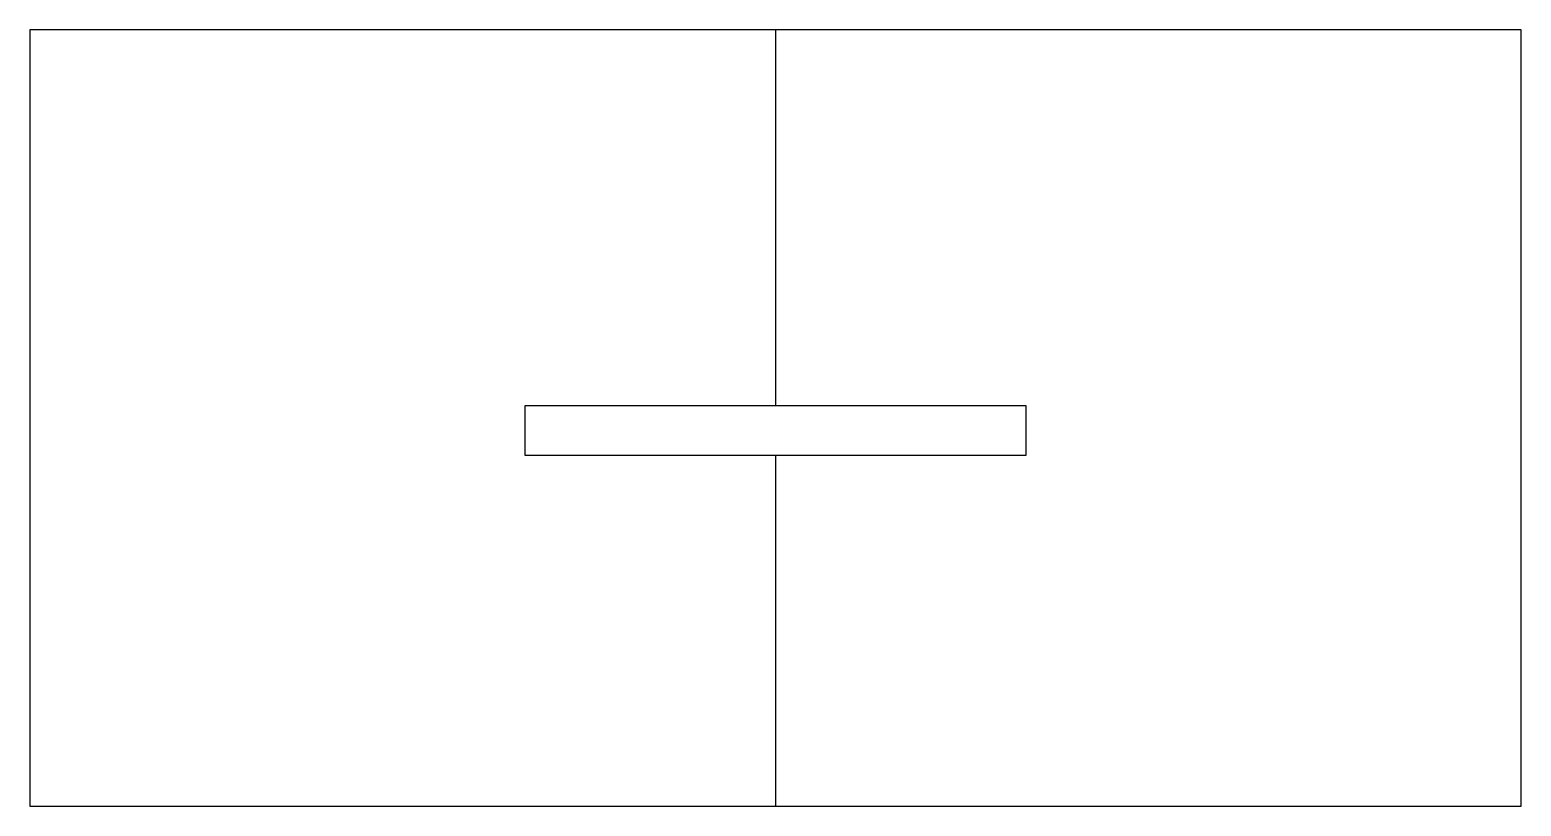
# Model space of a CAD drawing. Header units: millimetres. Extents: x -117 to 2, y 0 to 62.
import ezdxf

# ---------------------------------------------------------------- set-up
doc = ezdxf.new("R2010")
doc.units = ezdxf.units.MM
doc.layers.get('0').update_dxf_attribs({"linetype": 'CONTINUOUS'})

msp = doc.modelspace()

# ---------------------------------------------------------------- linework, layer by layer
for p, q in [((-57.5, 62), (-57.5, 32)), ((-57.5, 28), (-57.5, 0))]:
    msp.add_line(p, q)
for points in [[(-117.05, 0), (2.05, 0), (2.05, 62), (-117.05, 62)], [(-77.5, 32), (-37.5, 32), (-37.5, 28), (-77.5, 28)]]:
    msp.add_lwpolyline(points, close=True)

doc.saveas('drawing.dxf')
